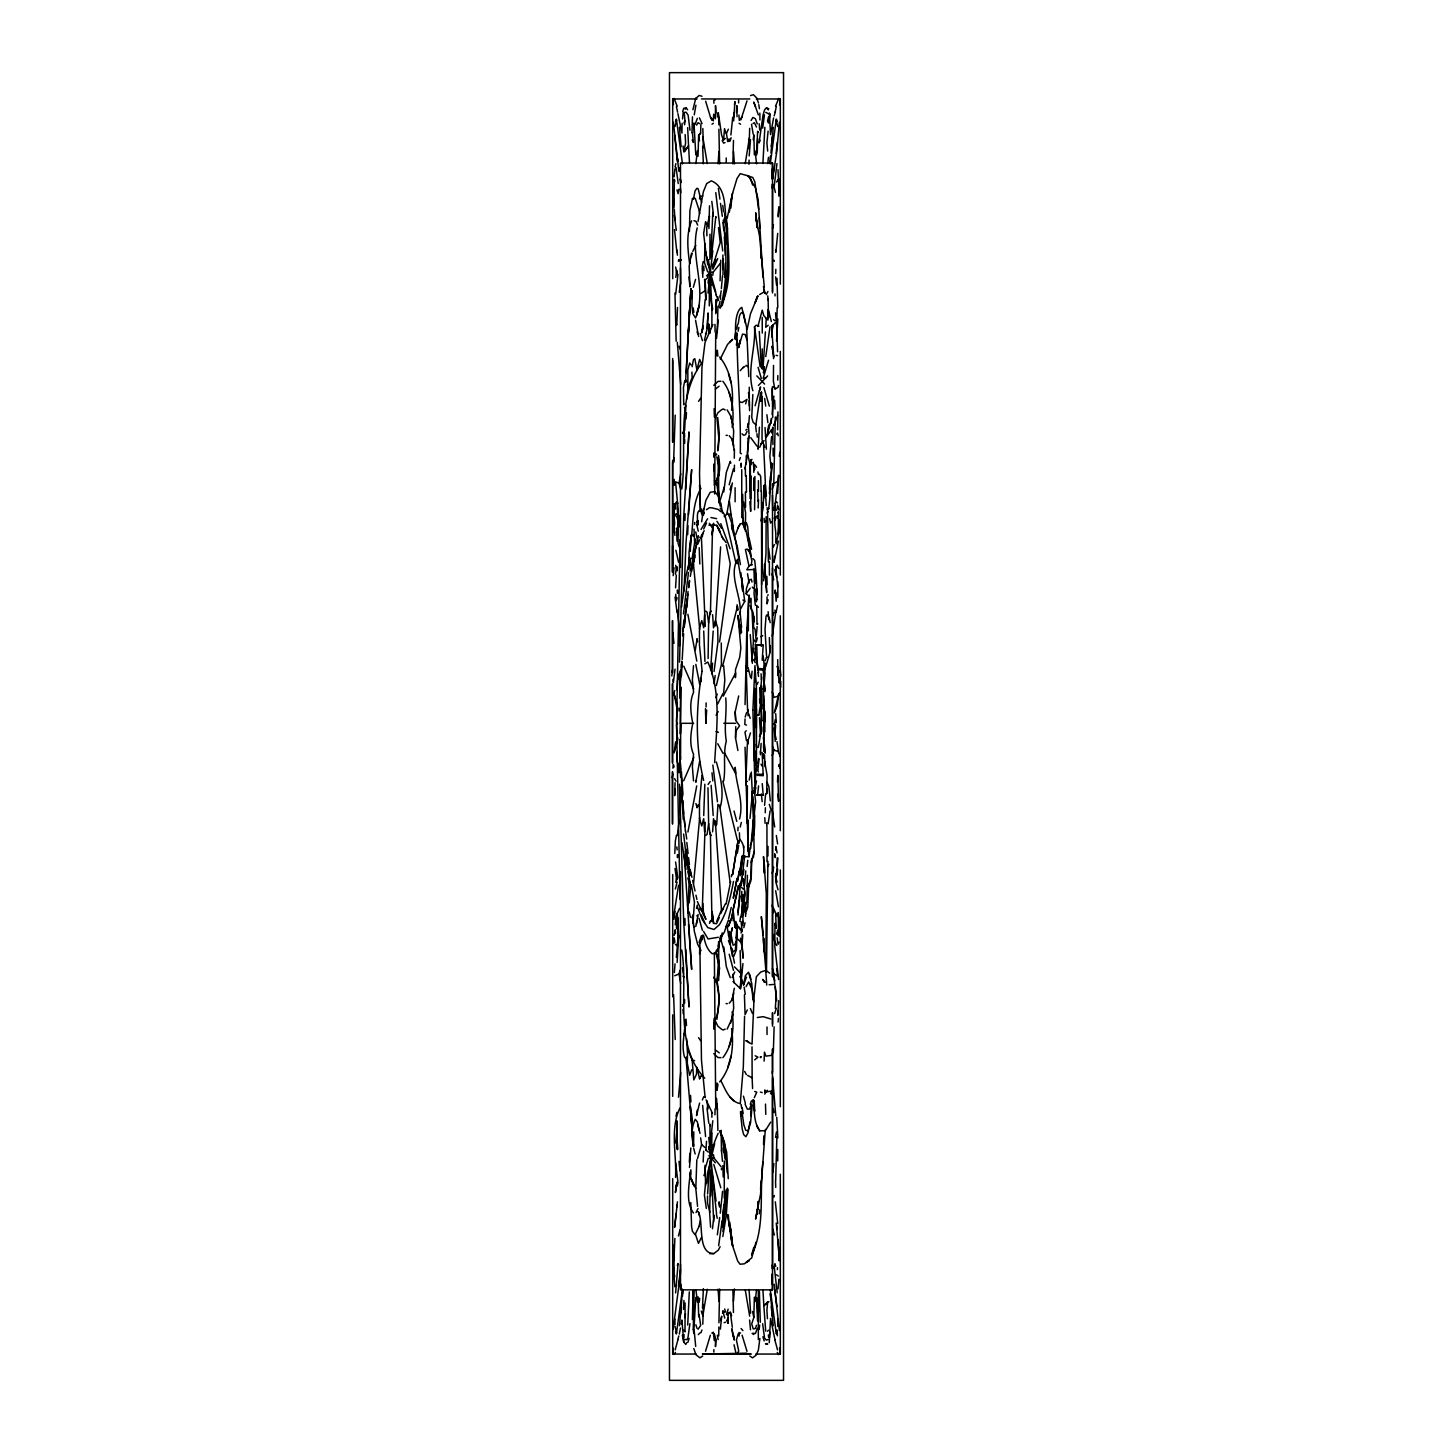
<?xml version="1.0" encoding="UTF-8"?>
<svg xmlns="http://www.w3.org/2000/svg" width="1453" height="1453" viewBox="0 0 1453 1453"><rect width="100%" height="100%" fill="white"/><g stroke="black" fill="none" stroke-linecap="round" stroke-linejoin="round"><path stroke-width="1.5" d="M672.485 572.373L672.576 462.127M672.594 441.821L672.666 360.653M672.685 1096.361L672.703 1014.866M672.703 996.758L672.703 874.524M672.467 823.488L672.485 771.634M672.485 762.625L672.503 683.709M672.503 672.448L672.503 620.594L672.521 672.63M672.685 571.192L672.685 460.329M672.685 442.221L672.685 358.491M696.023 1354.051L672.685 1354.051L672.703 1178.619M708.937 228.557L709.518 205.817M714.676 494.02L715.711 333.118M720.416 299.227L720.434 295.05M736.199 938.111L736.907 924.78L735.836 921.42L734.946 927.105L736.162 928.431M761.39 733.747L760.754 686.179L761.408 707.211M763.751 743.736L763.751 695.878M764.006 950.298L763.733 938.275L763.915 951.769M764.841 731.858L764.859 711.988L763.461 704.669M772.506 1078.38L772.506 1269.05L772.251 1265.054M772.506 1073.84L772.506 1048.866M772.506 1026.163L772.506 1012.541M772.506 976.216L772.506 483.649M772.506 292.961L772.506 184.004L772.233 188.182M777.809 1010.779L777.809 1015.356L778.626 1000.699M780.315 1106.732L780.315 870.002M780.297 830.735L780.297 615.8M780.315 284.17L780.334 98.967L756.341 98.967M679.514 645.931L680.113 625.789M703.361 163.753L702.616 146.281M741.738 469.682L741.756 501.539M744.699 891.325L743.355 912.302M763.86 721.905L764.042 702.525L763.715 710.19L763.897 705.595M767.057 596.82L767.039 603.867L768.165 599.798M779.353 122.234L776.756 151.929L772.506 179.228L772.506 163.045L680.494 163.045L680.494 567.487M673.102 1329.568L680.494 1273.446L680.494 1264.164M699.819 942.416L701.472 1060.2L705.05 1096.724M711.861 326.09L711.952 306.256M743.391 883.824L743.409 879.083L744.336 885.204M749.076 1289.483L750.62 1313.258M754.361 581.327L753.925 568.577M754.525 815.405L753.453 828.156M761.717 572.954L761.408 490.842M764.823 721.796L764.859 711.988M673.375 1279.348L673.447 1267.016M719.616 163.898L718.908 129.226M733.456 1312.495L732.911 1290.01M741.084 467.448L741.121 463.18M746.134 666.073L747.605 711.334M761.953 517.758L761.263 646.313M762.952 708.955L763.297 691.083M763.951 493.893L764.006 485.411M765.84 972.13L766.312 894.049L763.497 856.58L764.369 873.307M780.661 687.323L780.697 681.457M674.955 293.034L676.154 341.237M688.922 276.942L689.957 286.84L689.158 266.171L691.519 253.222M697.567 1206.335L695.805 1188.481L696.822 1159.785M708.101 658.554L708.628 622.992L710.099 612.203L711.407 611.168M718.726 943.142L718.726 980.339M731.676 874.524L731.368 876.758M749.73 491.096L749.821 476.384M748.313 820.037L748.222 851.404L749.548 849.551M753.671 490.496L753.78 477.964M761.626 584.451L761.953 512.001M758.339 1290.573L758.321 1339.612M777.791 307.6L777.028 278.304M692.227 297.52L692.3 291.109L691.919 305.911L692.899 313.666L695.497 318.025C707.575 289.038 689.884 258.144 697.204 227.867M714.349 953.858L715.748 1108.439M715.094 1108.73L714.93 1114.814M718.89 1326.952L718.708 1335.943M718.926 1322.829L719.635 1289.029M742.701 897.718L741.865 913.973M756.922 598.763C756.831 585.795 756.25 573.227 754.67 560.313L752.817 558.57M763.261 731.513L763.297 727.118M759.156 1311.405L759.338 1291.39L760.337 1322.248M767.929 855.999L768.019 846.372M777.755 586.976L775.829 566.706M777.7 1160.911L777.791 1149.45M674.047 1274.426L674.01 1249.344M683.727 1330.167L685.017 1331.838L685.071 1302.978M715.385 118.837L715.512 105.615L716.02 112.589L714.713 117.602M675.209 415.122L673.574 462.472L674.138 457.604M680.204 723.485L680.749 687.178M683.745 403.444L683.727 404.733L683.455 387.333L684.799 380.74L686.016 380.177L686.997 381.939M706.667 710.063L705.867 723.303L705.976 715.13M706.067 706.957L706.122 702.871M763.933 496L764.078 485.593L763.533 498.524M759.192 668.525L763.079 668.852L764.986 691.61M709.318 287.367L709.3 305.911M738.614 102.945L738.651 100.33M734.292 458.222L734.419 449.431M757.176 660.479L756.813 646.531M710.39 614.419L712.624 524.787L716.856 525.368L723.358 539.59M717.927 306.274L717.292 332.519M726.246 1189.735L725.81 1198.707M771.924 337.114L772.052 325.799M777.664 429.852L777.954 411.853M777.7 1326.426L777.827 1319.124M779.298 1248.345L779.117 1260.804L778.263 1239.736M682.111 123.305L681.947 133.058L677.915 113.661M684.581 1003.333L684.635 999.537M692.936 923.708L694.443 902.168L691.301 884.659M734.328 471.48L734.437 465.123M730.532 939.51L730.641 933.226M733.02 981.556L740.449 988.694L741.248 973.51M762.026 439.95L762.244 396.306M770.163 113.933L768.583 123.015L767.511 121.126L768.546 116.821M779.371 179.137L779.135 193.903L777.991 169.692M687.469 1054.224L687.305 1063.16L689.648 1075.274L691.719 1069.735M718.49 948.01L718.617 941.526M745.044 704.632L746.751 631.038L749.13 595.04L749.875 601.942M748.004 715.693L748.113 709.609M745.589 916.425L745.534 902.44M756.377 728.007L756.45 708.864M763.025 758.048L763.097 753.707M765.277 812.736L765.386 807.759M777.01 865.97L777.155 857.96M675.572 587.811L676.317 575.116M679.804 786.727L680.349 823.143M747.369 785.746L747.187 823.597M745.625 914.173L745.77 906.545M764.187 576.496L764.478 564.127M777.555 351.789L776.756 325.436M777.736 380.123L777.827 375.546M773.541 912.756L772.215 905.001M673.32 1255.283L673.538 1245.348M722.867 269.531L722.904 255.001M763.334 758.393L763.424 754.27M763.551 748.095L763.769 737.797M769.745 650.272L769.364 637.631M679.514 662.15L683.727 516.378L688.994 431.922L685.762 489.57M684.944 520.483L685.126 513.744M699.565 954.058L699.692 948.972M705.813 919.15L702.289 909.451L705.232 822.344M703.161 1162.055L703.652 1151.266M711.97 1132.995L710.68 1195.982M724.756 1318.125L722.74 1310.769L724.375 1312.041L722.541 1313.24M776.865 320.368L777.173 307.6M777.845 318.952L776.538 341.273M767.002 861.702L766.93 825.885M689.249 902.894L690.883 884.586M722.976 274.635L723.376 258.761M737.252 925.507L736.853 934.624M742.247 942.67L742.083 948.972L742.501 934.461L742.374 938.838M769.418 575.17L769.364 561.621M760.609 1190.098L760.845 1181.253M766.494 971.312L767.91 861.248M677.316 593.205L677.389 590.009L678.224 592.824M680.04 539.481L676.571 725.12L680.04 899.461M680.749 687.142L680.603 753.944M681.039 676.626L681.403 664.003M698.039 156.252L698.639 135.129L700.6 133.058L700.909 123.977M748.967 164.298L749.076 160.084M749.203 155.889L750.474 139.706M753.816 616.217L753.526 626.897L755.124 629.494L756.286 641.972L757.376 637.921M756.486 1325.263L755.433 1328.496L753.253 1328.914L751.71 1323.955L753.816 1317.399L754.361 1297.148M691.991 132.713L692.463 116.839M684.054 590.971L686.034 542.514L691.664 469.61L688.522 514.689M733.656 120.908L734.927 101.547L734.455 104.689M707.52 1195.964L707.502 1202.993L709.881 1212.329M749.058 148.86L749.675 128.318M757.249 152.765L757.649 138.671M742.737 925.579L742.864 921.22M742.81 923.127L743.101 912.756M750.202 845.446C757.322 830.571 754.143 812.082 752.781 796.026M679.713 698.058L680.603 670.16L679.804 695.297M702.798 1324.192L703.397 1304.467M675.064 782.713L674.664 795.681L675.136 788.725M673.901 1260.496L674.882 1238.446M715.112 332.065L714.949 324.328M688.595 1051.318L692.173 1060.127L693.789 1079.924L696.477 1074.348L696.75 1067.247M742.937 963.557L740.449 988.694M763.679 709.536L763.987 699.983M675.681 1142.912L676.789 1132.032L677.461 1149.523L676.735 1120.862L677.461 1149.523M709.99 234.169L709.881 259.524M715.857 304.985L716.038 299.681M741.139 465.723L741.212 463.852M749.021 434.175L748.295 423.313L747.46 427.327M755.923 751.128L754.888 765.767M764.133 1061.09L764.441 1052.117L765.931 1056.149L772.179 1055.259M763.515 1144.51L763.806 1135.865M671.813 675.99L672.376 669.996M703.724 815.569L704.832 784.202M714.186 1028.651L714.567 1017.917L714.149 1029.087M720.07 280.829L720.724 260.214M695.696 1346.386L693.989 1328.587L695.787 1297.366M756.686 154.908L757.576 131.351M733.147 920.73L733.275 917.442M737.143 930.719L735.345 950.062L733.038 952.006L731.567 947.955M740.812 874.361L741.23 863.264L740.231 871.182M742.81 899.716L741.884 913.12M743.064 957.618L741.956 943.978M772.015 331.829L773.741 357.166L772.124 346.214L773.159 353.787M774.503 509.712L778.663 475.276L777.664 493.439M681.784 488.934C687.487 447.796 675.245 399.048 701.527 363.341M681.493 667.69L681.748 661.188M715.839 313.775L716.111 300.044M715.893 312.177L716.22 304.077M714.168 1029.015L714.604 1017.917M740.285 988.331L741.393 972.021M743.046 958.235L741.974 944.268M777.137 592.479L776.138 601.288L775.266 590.063L774.576 593.06M708.955 1149.759L709.1 1146.326L716.038 1201.068M737.906 750.529L735.545 738.051L735.836 731.168L739.559 725.81L735.836 720.47L735.164 711.952L738.687 695.951M754.579 509.731L754.906 476.493M705.159 299.536L702.126 332.156M739.087 1336.088L739.232 1332.474M772.251 1284.234L772.378 1273.682M687.65 534.668L688.032 525.786M712.479 1228.711L713.932 1215.725M713.677 1221.628L713.968 1215.253M721.414 1169.756L721.487 1168.321M745.062 718.926L744.826 724.484L746.424 725.12M770.962 153.001L773.287 127.283M762.952 1161.801C758.993 1192.513 765.785 1226.386 751.637 1254.956L753.835 1247.255M690.066 263.32L690.229 260.051M684.599 430.669L685.907 405.333M677.116 689.939L677.57 680.222L679.841 672.012M674.791 853.492L675.373 840.815L676.408 835.493L677.479 835.239M745.353 531.017L745.589 512.782L743.645 501.757M758.157 508.005L758.52 499.814M687.941 339.875L690.974 288.82L687.941 339.875L689.648 308.835M683.509 1309.444L683.945 1300.435M728.08 1189.117L726.264 1215.652L722.831 1236.521M778.336 215.97L778.699 208.36M765.313 1129.399L760.555 1194.148L755.578 1219.103L757.285 1209.895M689.321 1291.899L687.705 1325.009M764.859 127.301L762.898 163.444M763.788 751.473L763.933 738.106M750.729 1115.813L751.128 1107.531M777.482 781.914L777.809 775.321L778.59 801.366L777.864 794.064M779.444 936.113L779.335 917.697M686.27 372.894L688.413 330.049L685.544 382.212M679.913 691.574L680.803 674.047M704.596 831.824L703.724 818.657L701.763 825.958L699.492 818.711L699.456 801.729L701.962 775.484M690.793 1202.63L691.592 1226.659L692.336 1231.091L695.043 1234.705L699.056 1226.495M764.224 725.755L763.897 705.976M756.486 1290.337L755.142 1301.652M681.457 675.591L682.165 662.078M717.001 355.931L717.31 350.209L717.909 355.985M771.634 462.998L769.709 499.669L768.782 508.732L766.966 509.276M775.375 854.8L775.23 857.579L774.667 853.656M682.22 659.426L683.618 633.78M707.193 328.487L708.029 313.194L707.193 328.487L704.451 340.311M724.52 277.323L725.265 263.356M732.857 163.898L733.474 140.414M679.441 1325.772L681.893 1298.655M741.393 453.79L740.285 453.064C741.121 413.07 737.016 373.021 737.034 332.991L736.925 335.044M750.692 848.443L753.399 819.474L752 791.431M751.219 862.646L754.18 851.494L753.671 828.01M765.64 793.81L764.55 805.325M675.681 294.16L678.006 274.308M713.314 120.908L713.677 114.206M725.919 283.698L726.645 270.803M690.829 1148.033L689.503 1167.467M747.677 595.203L746.115 593.732L746.406 588.647L749.003 580.474L751.274 579.184L752.018 582.09M727.299 1188.1L722.958 1231.472M752.418 837.219L753.399 819.474M720.906 1080.723C725.319 1089.296 729.497 1101.646 740.249 1103.608L743.337 1066.793L744.572 1016.355M766.948 788.743L766.675 793.865L767.075 775.339L764.678 761.408M678.079 543.658L678.279 510.166L675.536 481.797L679.023 483.231L680.585 488.753M689.321 1162.255L689.848 1153.319M758.975 326.017L756.087 325.254L754.507 326.834C755.96 348.375 746.769 369.353 752.854 390.694M757.903 326.453L762.244 310.125L763.751 315.555L766.258 318.352L765.749 327.288L768.219 325.254M724.266 1198.216L724.302 1160.983M762.207 660.28L763.225 644.932L756.722 645.078M714.513 480.416L715.893 482.105C720.652 475.113 719.253 465.523 717.709 457.641M759.41 427.218L758.085 449.177L758.157 447.96M695.896 163.59L697.367 150.876M718.545 475.985L718.854 470.681M704.687 1175.64L705.014 1165.36M705.958 1150.086L706.503 1141.35M688.958 320.568L690.974 288.82M691.574 535.794C693.335 519.811 692.718 502.556 701.018 488.244M695.115 538.954L694.679 543.44L693.971 529.11M733.91 116.821L734.165 112.735M707.593 1193.966C709.137 1173.624 709.046 1151.957 718.218 1133.249M763.079 367.609L765.386 331.902M770.326 645.75L769.89 652.815L765.749 666.764M699.311 804.381L697.077 807.596L697.24 805.089M735.109 339.112L735.509 332.937L735.145 338.767M749.112 435.7L747.46 453.409M768.31 314.011L767.929 320.06L766.258 318.352M760.537 752.563L761.118 743.427M758.103 1202.848L757.703 1209.277L758.284 1201.413M704.596 614.71L703.724 627.878L701.763 620.576L699.492 627.823L699.438 644.823L702.126 671.304M753.78 834.73L754.325 826.503M775.757 542.405C776.356 522.571 773.686 534.45 775.248 505.844M709.173 220.747L709.482 215.97L706.739 227.54L706.903 235.858M711.807 673.883L712.533 663.095M715.276 626.025L720.634 546.891M749.258 387.261L749.367 405.805M735.708 726.682L735.545 738.051M738.015 915.081L740.34 884.132M740.195 896.047L737.797 912.502M760.882 687.305L761.753 677.171M775.375 727.844L774.558 723.794L775.23 719.58L776.247 722.65L775.72 713.605M775.648 876.123L775.775 880.627L776.265 873.253L775.521 876.413M686.052 418.973L686.488 412.725M678.842 678.714L679.15 674.283M683.001 631.274L687.36 598.4L685.507 615.963M718.091 163.808L718.944 151.403M693.808 1131.905L693.571 1145.364C691.265 1137.245 691.446 1127.092 695.26 1119.3L697.313 1121.843L700.001 1133.376M773.85 396.124L772.179 414.523M775.557 1137.408L776.483 1131.996M675.046 669.179L673.357 682.674L672.921 679.405M713.187 631.02L710.644 669.742M712.606 831.824L713.532 818.657L715.439 825.958L716.729 824.414L717.945 804.381L720.125 807.596C724.557 792.484 720.525 776.665 716.347 761.99M741.775 517.014L741.92 500.486M741.811 901.423L741.775 891.379M777.355 1269.631L777.5 1267.652M673.956 919.313L674.41 912.938M675.3 924.834L675.899 916.48L679.532 908.416M752.836 394.526L751.746 417.501L753.108 422.205L755.996 424.894M774.485 556.19L774.049 562.275L778.408 541.061M679.895 1108.094C669.76 1128.854 676.807 1154.826 675.554 1177.42M678.424 1286.232L680.494 1269.595M778.118 216.878L778.881 206.671M769.436 489.225L770.399 476.348M733.511 1301.198L734.419 1288.938M752.218 1105.079L750.547 1122.86L748.041 1130.815L745.68 1130.289L743.809 1124.676L741.865 1111.073M759.265 1213.782L759.556 1209.877M674.083 752.872L675.609 741.902M674.374 972.529L675.027 963.848M739.014 903.657L739.214 901.078M693.59 883.351L699.692 817.476M683.854 1337.45L684.072 1334.617M740.104 614.728C742.265 596.565 728.026 575.915 737.525 559.242M747.114 627.95L747.46 668.217M772.197 388.678L772.724 417.52M773.722 485.629L775.357 416.993M750.039 847.462L749.13 856.671L741.793 856.707L740.612 869.929M682.601 635.869L683.836 620.177M673.447 917.569L678.551 885.222M754.071 470.263L753.163 462.127L754.961 469.156M772.36 386.716L772.288 400.156M759.883 1338.413L758.357 1350.218L756.014 1355.304L752.581 1357.81L749.802 1356.03M685.035 1020.024C685.507 1032.229 680.93 1044.598 684.508 1056.949L685.943 1058.601L686.706 1057.13M752.036 459.42L750.82 459.911L750.347 465.578L750.438 498.906L749.966 464.052L747.768 454.644L746.206 455.788L746.297 460.31M763.279 502.792L761.336 521.137L765.331 482.196L763.606 444.945M756.395 635.506L757.122 626.479M748.676 424.821L749.439 415.649M682.383 1296.893L682.892 1290.591M764.605 670.142L765.204 663.095L763.57 675.699M724.52 1214.308L724.884 1209.859M716.565 338.386L718.127 320.005M772.215 178.755L772.269 168.857M706.703 1183.196L707.557 1173.116L714.676 1143.62M763.642 580.8L765.985 553.756L766.149 516.65M677.498 307.509L676.789 325.018L675.972 322.566M691.101 364.921L689.703 363.05L687.796 370.025L687.959 388.26L686.579 399.412M721.36 288.675L722.468 275.87M695.279 650.326L697.077 638.957L697.585 641.699M747.369 455.897L748.222 438.025M702.453 1308.19L703.379 1288.648M722.577 1191.333L720.27 1213.182M723.975 1210.131L721.778 1227.422L725.574 1191.424M688.395 568.377L689.358 557.262M690.338 546.128L691.319 535.013M756.831 594.731L757.304 589.191M721.469 1150.903L721.142 1130.271M759.029 759.102L757.921 769.636M778.045 1288.847L778.881 1279.239M678.497 1097.178L680.694 1072.714M768.946 1301.652L767.656 1301.924L766.893 1310.443L767.456 1318.706M730.895 135.002L732.73 117.239M771.162 468.175L771.543 463.779M701.999 671.449C696.041 707.284 694.952 744.953 703.652 780.388M723.685 692.282L724.829 679.913L723.667 665.692M751.383 678.66L752.091 671.177M764.75 568.232L765.059 564.817M777.046 875.451L777.646 868.967M673.466 509.858L674.01 504.046L674.937 503.973L675.554 509.04M730.877 208.088L732.13 194.738L737.016 178.519L740.195 173.652L748.44 175.94L755.324 187.582L758.175 199.697L762.934 277.16M770.126 810.792L768.11 823.797M677.389 255.183L677.116 250.188M674.755 1226.986L677.443 1201.794M741.175 869.003L742.483 855.962M744.735 855.599L741.103 885.168M778.1 1022.058L778.445 1018.444M692.118 366.737L693.462 359.599L694.825 358.673L696.877 369.897M684.327 624.844L685.18 615.963M685.834 609.316L686.27 604.884M733.147 442.093L733.692 430.978L732.149 421.751M769.709 162.536L770.362 156.052M685.089 1317.599L685.471 1313.784M775.775 880.627L777.973 858.015M711.534 256.019L715.82 216.588L715.984 217.532M777.718 233.406L775.848 252.295L775.611 250.152M744.136 903.167L744.953 894.794L743.482 878.992M757.304 1210.222L756.868 1214.472L758.121 1203.738M757.721 1205.972L758.139 1201.722M674.083 176.848L674.882 168.948M682.547 118.946L683.201 112.408M771.579 146.753L772.633 136.328L771.252 146.135M680.313 1314.402L681.221 1305.412M739.541 819.02C744.118 801.202 735.836 784.638 735.2 767.293L735.654 773.541L724.411 752.581M764.06 669.561L764.478 665.365M757.758 793.937L758.575 785.91M683.491 613.965L688.504 572.446M679.096 935.587L676.989 945.74L675.336 944.341M714.658 762.68C716.402 729.624 721.705 692.845 707.811 662.023L704.814 663.821M682.656 1290.954L682.093 1296.385L682.474 1292.77M769.345 493.566L769.763 489.479M729.224 1003.224L732.058 999.864L734.328 988.222M720.379 1329.114L721.705 1316.218L720.543 1320.577M713.369 525.26L713.568 523.28L712.061 534.922L713.369 525.26L708.846 525.132M754.561 581.709L755.269 574.934M775.575 850.132L775.956 846.59L777.046 852.838M726.645 1320.141L728.116 1323.32L727.681 1318.016M776.12 153.4L777.301 142.194M693.699 1148.397L695.152 1153.991M682.492 1289.083L676.39 1333.945L675.482 1331.693M673.175 575.679L674.029 567.796M708.011 292.979L712.805 250.788M770.235 163.917L776.356 119.055L777.246 121.307M683.055 145.972L683.8 151.929L685.598 143.03L685.162 134.602M706.176 299.772L705.05 280.029L707.738 277.777L708.21 274.417L710.299 272.347L713.223 272.147L720.47 263.193M703.216 512.273L705.867 500.341L710.263 492.204L714.93 491.659L718.236 496.072M703.179 512.564L703.597 508.695M677.134 962.449L678.696 935.296L677.261 913.029L676.444 927.977L677.134 929.048L677.824 923.345L678.26 936.222L676.353 957.382M740.449 875.632L741.847 862.719M717.782 450.83L718.799 437.898L716.947 417.955M740.83 867.677L742.138 855.98M747.114 866.46L747.805 860.267M699.238 1302.269L699.692 1298.183M720.797 1187.773L713.786 1164.471M722.976 1213.037L723.885 1204.846M729.333 212.138L732.13 194.738L731.622 198.879M684.236 627.151L684.999 620.431M672.902 768.201L673.338 764.405L674.156 766.966M718.2 449.794L719.344 433.993L717.728 417.538M677.316 835.602L679.368 819.583M718.418 946.702L718.926 942.252L718.472 946.139M755.233 655.158L755.415 643.879M775.684 1179.854L776.883 1136.918M767.747 163.626L768.455 157.342M689.231 879.283L688.159 905.092M745.153 717.074L746.66 712.533M754.543 661.115L755.56 652.234M692.391 1319.542L693.135 1290.536L693.244 1303.05M674.501 1227.422L676.117 1213.582M693.226 1329.604L694.153 1290.7M688.032 594.132L686.724 607.699M688.795 587.702L689.539 581.273M775.666 273.6L775.848 269.314M770.435 481.688L772.56 463.616M681.53 607.009L685.798 576.623L689.63 560.876M753.253 139.706L753.835 134.82L754.361 154.835M774.395 712.842L778.772 693.517L777.337 705.05L775.212 710.898M714.059 671.413L717.927 642.153L717.709 627.823L715.439 620.576L713.514 627.896L712.606 614.71M697.24 1110.11L696.55 1115.613L699.601 1103.081M672.685 1354.051L673.393 1348.257M677.152 518.939L678.478 519.684L679.023 515.379L679.06 525.841M779.317 456.333L779.825 452.283M705.795 1180.744L704.414 1195.056L706.321 1208.424M749.984 1121.77L747.986 1132.868L745.879 1136.7L743.664 1134.575L742.211 1129.017L740.521 1112.98M675.027 126.556L676.571 120.036M731.622 410.2C734.255 392.201 731.331 371.26 719.689 357.057M687.541 1053.825L686.615 1038.641M732.149 1017.191L733.692 1007.964L733.147 996.831M744.426 994.851L745.08 1014.648L747.278 1009.962M677.897 737.979L674.646 751.31M768.11 432.013L768.891 425.947L771.289 422.351M690.393 1171.536C689.394 1184.831 685.235 1201.558 693.481 1213.055M769.472 1337.868L770.562 1318.416L774.958 1339.702M772.506 179.228L773.868 168.675M753.362 857.688L754.18 851.494M772.796 1172.317L773.922 1163.653M698.312 535.648L697.603 541.079L695.769 531.925M779.553 104.87L780.334 98.967M739.395 832.805L739.668 839.253C749.748 849.842 738.396 866.587 738.197 879.192M680.731 473.696L679.023 483.231M687.451 595.984L688.05 591.534M688.649 587.103L689.539 580.419M762.68 128.136L764.46 114.769M737.724 881.172L739.159 871.273M740.83 885.93L742.011 877.194L740.848 885.585M712.805 1120.753L709.79 1147.307L710.989 1157.714L715.366 1162.818M777.119 932.753L777.537 930.247M675.79 277.378L676.735 270.331L677.025 274.236M719.58 641.954L730.223 563.619L726.228 544.802M714.059 683.818L715.167 675.554M772.814 325.363L772.07 330.757L772.851 325.181M721.033 941.181L722.177 932.88M717.328 1234.814L719.671 1217.505M759.102 1329.531L759.701 1325.154M674.192 917.115L675.009 911.322M769.763 652.379L770.417 647.638M710.59 1170.428L709.645 1212.928L710.571 1227.167M689.903 1323.629L687.977 1337.686L687.015 1339.593L684.327 1339.521M679.241 292.271L680.44 283.753M753.726 648.347L751.909 657.519M737.107 878.393L733.275 898.245L736.98 878.556M680.367 1314.711L681.457 1306.901M711.461 1172.28L713.496 1217.56L713.877 1216.361M718.636 1245.711L722.05 1221.21M692.936 109.72L695.878 97.823M707.974 787.744L708.628 823.579L707.102 834.331L705.777 835.439M767.892 430.651L768.691 425.039M748.967 566.034L751.31 564.708L751.891 560.676L749.821 552.667L747.223 549.107L745.425 549.488L748.967 566.034L746.769 569.812L753.344 569.54M674.265 510.021L674.864 505.826M744.88 468.919L747.151 456.714M760.664 392.601L755.778 425.511M772.306 636.269L775.666 612.803M743.101 874.978L743.9 869.384M779.952 672.285L780.279 669.96L780.879 676.081M736.399 345.069L736.889 341.673C734.818 334.808 734.11 311.342 741.793 307.364L745.48 323.401M746.115 463.961L746.406 461.927M765.767 356.566L770.017 326.78M751.782 660.861L753.417 641.463L752.055 610.75M722.867 1057.657C732.621 1045.252 734.473 1027.235 732.112 1011.869M677.152 597.891L676.208 600.707M723.667 780.933C725.955 767.475 722.813 754.234 726.3 741.084C723.812 726.573 727.009 712.533 725.755 697.949M743.518 848.08L743.809 846.155M697.222 368.608L699.656 359.4L701 362.542M732.094 427.109C734.491 411.726 732.603 393.727 722.867 381.285M724.393 293.851L725.319 287.767M745.207 163.699L749.421 137.708M693.517 665.692L692.373 679.913L693.571 692.264C689.249 701.981 690.738 713.187 692.79 723.303C690.72 733.384 689.249 744.572 693.553 754.27L692.373 766.621L693.517 780.933M707.284 1289.247L702.816 1316.109M712.751 275.325L713.223 272.147M720.652 935.478L718.218 949.408L715.276 952.877L712.297 953.804C706.866 949.59 704.832 942.343 703.67 935.786M718 1084.192L717.074 1090.295L717.001 1083.012M676.844 1183.105L675.409 1192.495L677.007 1182.106L675.645 1189.898M730.659 881.462L726.1 904.02M698.058 1329.295L700.691 1325.372L699.038 1314.529M726.391 1314.729L728.153 1309.153M773.341 1052.008L774.122 1026.835M684.526 124.776L685.126 120.962M696.368 923.999L698.166 914.5M698.058 221.455L703.361 191.742L706.721 183.532L711.352 180.844C728.643 187.927 723.431 213.555 727.481 228.666C727.935 253.458 732.748 281.337 721.723 304.24M694.77 542.151L692.1 558.533M702.271 536.811L702.798 533.469L701.363 536.103L705.286 626.352M749.984 818.384L752.345 793.738L751.274 772.015M719.689 1081.886C731.458 1067.719 734.183 1046.578 731.604 1028.579M740.14 976.38L743.627 984.553L745.425 975.562L748.513 972.184L751.782 983.608L752.872 999.628M675.427 574.189L676.626 566.779M739.014 843.339L739.668 839.253M674.392 1277.587L674.737 1275.443M779.752 679.822L779.244 683.001L777.482 666.328M720.143 297.193L721.178 290.818M678.823 189.308L678.097 193.703L677.007 189.816M777.646 505.081L776.792 510.185L773.995 509.912L774.721 505.807M757.812 763.461L758.648 758.412M775.303 1008.382L776.229 995.577L773.886 977.197M708.392 259.706L710.299 272.347L708.392 283.517L708.229 280.356M777.446 605.701L776.12 612.312L774.903 610.169M732.621 193.086L727.172 218.168M736.744 329.141L737.506 324.727M723.757 491.931L726.3 472.443L730.241 461.327L730.841 463.162M694.243 114.841L695.914 105.179M690.012 562.892L689.43 566.161L689.031 552.667L690.484 540.207M739.813 921.329L740.685 916.389M726.754 514.199L732.385 482.923M737.289 853.292L738.687 845.392M745.77 870.946L744.663 884.623M717.473 976.452L718.436 961.65L717.528 956.183L715.148 952.478M747.205 329.05L750.493 313.775L757.957 295.813L755.106 302.769L757.086 296.793M778.427 385.481L778.1 387.224L775.194 389.132M753.726 793.447L754.234 790.614L754.343 792.575M773.595 117.929L770.562 134.566L769.364 112.989M679.332 1334.09L680.44 1328.06M681.185 1324.046L681.911 1320.014L683.745 1342.045L685.816 1344.443L686.67 1342.699M743.482 985.207L746.479 977.106M717.382 116.948L718.145 112.789M688.776 569.34L690.829 558.188M738.142 331.23L738.851 327.379M702.144 267.189L703.198 261.522M738.233 885.495L731.313 918.786L728.516 926.088L727.426 927.395L726.064 926.215M751.437 1104.189L749.512 1109.111L747.332 1109.111L745.098 1104.171M690.302 576.387L691.047 572.337M699.619 761.426L695.805 782.223L696.405 780.297M755.215 787.762L756.486 780.951M693.499 198.934L695.097 190.779L696.877 188.327L698.13 188.69L701.617 202.603M708.683 331.193L709.573 326.598M687.923 832.024L696.732 785.928M738.796 889.472L739.922 883.642M716.729 921.293L721.469 909.996L715.294 820.727M694.661 556.917L691.664 571.301M739.613 343.417L738.669 347.122L742.519 334.154L745.135 334.481L746.915 339.839M773.287 977.433L774.013 973.837L772.433 968.552M756.904 715.094L758.847 715.039L760.409 705.141L759.683 687.632M672.194 777.718L672.939 774.122M678.042 854.727L677.461 857.579L677.334 854.782M749.203 780.116L750.493 773.722M733.529 881.408C730.677 896.083 727.517 911.031 719.78 924.035M728.498 935.641L729.352 931.464M737.906 324.273C739.486 321.422 738.16 311.941 743.246 312.449L746.588 327.252L748.749 376.599M731.676 918.387L732.584 914.01M775.121 112.19L776.32 106.45M676.844 1112.435L676.026 1116.376M690.066 571.192L697.404 540.171M738.542 347.739L740.104 340.293L738.669 347.122M699.038 1226.223L700.255 1220.484M768.11 131.151L766.893 142.866L767.674 151.076M754.597 793.465L755.869 787.635M738.578 886.929L733.111 909.614M694.607 553.72L697.004 542.587M755.16 583.216L755.796 580.219M697.494 1158.604L701.599 1144.601L700.637 1137.862M777.973 181.298L778.39 179.427L776.538 182.025M773.995 1197L774.304 1195.547M695.242 554.919L693.372 563.328L699.71 629.203M748.349 438.879L748.949 436.191M677.28 1186.029L678.006 1182.724L675.681 1162.927M775.684 568.995L776.156 566.942M756.032 1242.133L751.728 1257.88L746.17 1262.276L749.258 1260.623M712.751 308.127L712.315 310.034L708.991 283.807M716.347 685.544L721.451 664.312L721.287 643.007M776.138 543.949L779.28 530.127L779.117 519.992L778.318 534.504L778.427 511.638L777.973 512.963M737.888 830.789L738.051 827.247M763.606 688.849L765.077 673.338L763.152 655.957M757.285 1328.26L755.487 1333.454L752.945 1333.309M718.781 306.674L720.052 301.261M675.681 882.262L676.862 877.249L676.916 879.283M728.516 919.077L731.24 907.471M695.115 124.395L697.313 118.401M675.391 889.073L677.062 882.025M742.919 914.427L744.517 907.744L743.754 897.391M743.827 927.722L745.008 922.764M775.92 570.03L777.064 565.199L778.79 568.541M707.938 1105.006L707.066 1108.675L708.792 1123.26M675.082 166.968L675.881 163.626M696.532 908.416L697.349 905.092M701.781 940L703.016 934.933L700.455 943.106M734.764 971.912L732.149 977.524M677.952 1339.575L675.209 1349.891M772.506 228.539L773.468 224.616M771.706 418.627L766.385 437.062L771.47 429.707M722.595 666.309L737.47 606.228L737.815 609.733M695.733 926.524L697.258 920.312M685.416 1027.78L684.526 1030.086M748.495 599.272L748.331 630.874M691.919 292.162L692.264 290.8M727.154 1029.105L731.458 1019.788M678.424 1235.994L680.004 1229.747M772.197 873.326L773.741 867.187M701.636 521.736L702.453 516.215L700.818 510.893C695.333 509.186 698.275 522.19 697.422 525.441M715.548 306.51L717.982 296.975M740.176 827.048L741.357 822.434M742.665 915.808L744.463 908.797L743.101 894.703M729.097 1046.523L731.985 1035.317M729.188 484.793L733.474 468.665M729.025 934.134L730.877 933.661L732.403 927.795M701.363 935.678L699.056 942.543M728.08 920.784L724.375 932.136L720.179 938.493M730.877 933.661L732.33 928.086M730.587 1023.239L732.911 1014.176M703.361 515.397L704.215 512.164L702.943 514.471M696.677 315.428L699.402 305.166M732.058 999.864L733.075 996.068M677.044 737.652L676.571 724.484M732.93 996.413L733.838 993.053M724.248 487.136L719.562 502.157M759.392 391.093L760.518 386.952L755.106 405.75M680.731 983.372L679.023 973.982L680.022 970.295M692.79 251.405L695.733 245.412M753.562 820.418L755.633 801.711L753.998 787.58M736.053 927.886L736.78 925.252L741.993 929.993L741.066 933.062M772.124 1054.678L773.377 1050.138M693.299 287.294L695.569 279.394M730.024 489.788L731.24 485.429M702.362 930.265L699.093 918.387M677.752 1339.775L678.805 1335.979M697.168 312.05L698.275 308.109M718.182 948.918L716.238 952.768M778.645 766.439L779.226 764.387L779.825 768.274M774.195 115.822L775.412 111.59M755.142 772.778L757.285 765.331M731.077 1056.095L727.644 1067.828M769.255 1342.717L769.818 1332.001M771.597 436.59L769.872 456.26L770.853 465.686L771.543 464.088M758.321 747.441L760.482 734.673L759.483 717.728M699.492 198.916L700.183 196.573L702.762 195.955M691.192 256.854L692.246 253.222M763.134 378.47L768.546 360.235M717.728 981.084L719.598 968.17L716.565 955.366M740.848 119.927L747.005 100.893M745.607 403.88L746.987 399.357L742.229 402.517L739.977 401.918M709.409 923.345L711.897 919.349L710.39 832.696M705.54 1351.236L710.39 1335.198M775.557 106.123L778.717 98.441L779.807 100.257M716.892 1019.388L719.326 998.738L716.492 980.303M772.161 489.352L773.396 485.375M748.64 738.814L750.493 732.948M701.49 1237.393L698.439 1243.368L695.46 1234.287M735.599 534.65L738.251 527.33L740.394 523.788L742.429 523.443L745.97 530.454L751.292 556.208M774.612 1013.631L776.356 1008.273M731.131 137.744L730.024 141.123L727.644 141.504L726.464 133.476L728.353 129.226M674.773 690.52L673.411 694.697L672.612 692.536M772.215 755.487L773.995 750.075L772.542 746.697M750.275 1104.353L751.455 1100.775M778.154 944.323L778.899 942.107M759.701 447.361L762.48 440.895L764.768 447.361M741.702 578.621L744.753 601.342L740.558 608.934M735.999 941.453L734.964 944.541L733.093 945.231L730.714 932.753M739.341 460.51L740.358 457.55M687.832 1342.409L689.176 1338.485M682.656 111.5L683.782 108.267L686.288 107.994L687.632 109.81M693.626 564.509L691.247 569.249M717.764 258.58L712.878 269.168L712.37 264.155M703.96 1175.568L704.487 1174.078M754.307 1097.687L756.759 1092.166L754.706 1091.439M716.547 979.576C719.925 971.24 719.998 961.268 716.583 952.968L714.658 953.749M775.72 1187.446L775.539 1180.163M688.904 385.572L692.137 377.689L691.919 372.113M700.964 1332.692L701.944 1330.022M775.393 421.388L773.813 425.602L777.627 415.54M773.396 547.018L774.322 544.584M779.135 695.152L780.098 692.591M715.911 697.749L717.273 694.153M765.15 660.734L766.548 657.047L768.401 657.156M728.516 926.088L731.313 918.786M760.082 140.36L759.084 142.921L763.007 115.205L764.569 109.829L766.476 107.831L768.855 108.848M720.27 359.054L727.553 344.434L732.185 339.73M675.482 121.307L676.39 119.055L682.492 163.917M720.179 308.181C728.48 279.83 726.173 249.135 723.285 220.039M677.298 1265.454L678.061 1263.583L675.627 1292.916M691.61 220.838C685.979 234.151 687.796 249.389 689.576 263.356M691.919 917.66L693.099 914.809M777.192 1292.789L774.286 1267.034L774.939 1263.71L775.757 1266.362M759.41 736.344L760.9 732.73M775.938 518.067L775.085 520.101L774.213 517.94L777.337 515.869L777.609 518.103M702.38 1099.921L703.779 1096.597L705.431 1097.669M773.069 615.164L774.322 612.185M715.748 259.306L713.005 265.663L720.216 242.56L718.509 227.576M683.636 780.842L693.898 757.249M763.37 738.705L764.351 730.296M719.271 917.66L716.565 923.69L713.568 923.345L712.061 911.612L713.568 923.345M747.114 431.269L745.534 434.719L743.664 435.264L742.12 433.811M697.585 544.421L699.728 539.753M720.779 913.556L725.247 904.075M756.904 684.708L758.103 682.183M703.706 528.965L706.539 523.007M698.711 208.832L695.297 198.48L692.482 198.552L689.903 210.576L689.43 231.445M712.914 324.582L705.05 342.381L701.962 367.064L699.529 473.587L700.4 509.731M715.548 417.665L717.909 412.779L721.487 409.8L723.213 408.947L725.192 409.928M717.691 703.851L723.031 693.39M696.387 522.898L697.458 520.664M700.037 134.185L700.6 133.058M770.653 1122.134L765.277 1130.852L759.828 1130.652C753.199 1122.079 754.797 1109.91 753.253 1099.758M696.041 1212.547L698.058 1208.533M720.089 1246.674L718.381 1250.089L713.786 1253.594C696.441 1253.521 704.324 1220.683 698.003 1211.602M727.608 1314.947L728.897 1312.404L730.169 1313.548M678.042 610.06L676.989 612.131L675.046 597.074M701.018 529.51L707.593 518.775M701.363 536.103L704.16 530.69M699.547 1078.744L700.891 1076.201L699.547 1078.744L697.204 1068.355M683.909 122.96L684.981 120.962L684.218 112.353L686.161 112.244L688.123 115.132L690.012 130.243M723.267 696.096L735.636 673.03L735.4 677.661L735.527 669.561L739.704 657.355L740.848 648.002L737.979 615.4L740.104 631.274M766.221 294.614L767.91 291.508M767.13 513.2L768.128 511.383M764.75 1094.109L765.931 1091.966L772.251 1090.931M748.422 885.712L751.255 877.067L751.746 858.505M716.093 715.276L718.2 711.57M746.025 986.678L748.658 982.028L752.291 989.947L753.58 1001.662M779.807 1352.67L778.717 1354.559L777.246 1352.398M730.223 138.58L729.243 140.251L728.007 138.961M737.652 528.365L740.394 523.788M672.921 100.257L674.01 98.441L677.189 106.123M699.747 909.451L700.455 908.343L705.813 919.131M733.874 956.237L736.399 949.772L737.252 929.92M776.52 934.188L777.301 932.935M725.574 1322.139L724.139 1322.702M696.586 125.103L698.094 122.706L699.511 123.596M767.565 866.478L768.946 864.317M751.056 120.454L752.963 117.439L755.415 118.746L757.267 123.959M684.635 151.675L688.559 145.7L687.65 127.646M750.293 588.174L746.115 593.732M698.548 401.355L700.618 398.285M775.067 503.737L776.447 501.739L777.5 502.974M675.482 1352.398L674.01 1354.559L672.921 1352.67M675.173 503.737L676.626 501.666L677.843 503.283M675.736 514.725L676.535 513.617M767.638 375.909L758.412 385.481M708.083 784.475L710.208 781.532M702.289 909.451L701.49 910.577L697.386 901.568M755.705 583.016L756.286 582.199L756.341 583.543M749.476 851.476L748.458 852.875L749.13 856.671M677.207 570.866L677.062 566.906M683.745 1342.045L682.329 1335.144M747.859 539.953L749.13 538.264L751.582 549.379M776.665 434.156L777.555 432.976L778.245 435.773M684.744 150.712L688.559 145.7L689.485 162.554M771.834 521.591L770.617 523.134L769.636 518.648M716.71 478.836C721.069 472.207 719.635 463.035 718.49 455.515M674.174 935.369L675.245 929.757L675.536 933.553M760.827 1056.694L760.573 1057.675M716.166 950.807L717.437 949.318M771.87 326.162L775.266 322.693M685.235 109.211L686.288 107.994M740.249 370.678L743.3 367.173M744.608 523.243L746.479 522.898L747.696 526.676L749.04 542.496M746.188 730.732L744.971 732.13L746.461 740.612M699.038 511.456L701.254 508.968L703.198 513.272M754.416 465.923L755.16 465.069L756.559 467.267M739.668 119.764L742.065 117.148M760.791 444.237L764.096 440.64M755.36 605.302L754.053 593.659L754.67 580.564L754.87 582.435M767.511 1331.22L768.474 1330.185M764.096 518.358L764.332 522.372L765.731 520.919M698.275 1334.635L699.946 1332.91M767.656 1301.924L763.842 1305.684L765.677 1331.148M776.011 1331.039L777.046 1330.058L776.356 1333.945L770.326 1289.937M729.642 342.127L732.675 339.294M713.75 385.336L718 381.412L720.96 381.285M719.925 307.564L722.286 305.421C730.514 275.525 727.88 243.668 724.575 213.173M696.605 97.732L699.184 95.444L702.017 96.261M719.471 924.653L714.004 929.484L707.883 927.632L702.289 919.731L697.513 907.235M704.887 290.854L701.163 293.343M706.558 275.852L708.21 274.417M714.622 484.448L716.129 483.159L717.237 486.228L718.926 500.776M754.725 1059.836L757.957 1057.203L755.179 1055.768M674.646 975.762L679.023 973.982M767.584 1302.723L763.842 1305.684L762.952 1290.373M715.439 389.059L719.126 386.189M720.234 508.187L724.375 514.471L724.357 516.705L727.771 513.109C734.927 527.584 735.509 544.439 739.214 559.986M767.456 1090.331L764.914 1092.329L764.859 1090.204L764.914 1092.329L765.931 1091.966M725.338 138.398L722.177 140.687L723.667 143.12L724.993 142.594M737.071 1353.651L738.742 1351.145L736.417 1340.011L738.251 1333.691L740.576 1332.928M742.81 367.918L745.008 366.41M757.848 623.809L757.013 624.372L756.722 605.356L758.412 607.336M760.972 636.777L762.752 635.597M702.689 1356.012L699.965 1357.829L696.005 1354.814L693.789 1348.529M712.006 124.177L713.387 123.287M706.412 509.712L709.591 507.642L712.424 507.951L718.309 509.476L720.761 511.656M748.858 1260.823L744.227 1263.838L739.995 1264.237L737.652 1260.968L732.058 1244.149L728.934 1222.754M729.061 514.562L730.423 513.69L732.239 519.447L732.911 527.657M760.173 1057.021L761.136 1056.912M753.035 123.541L754.416 122.742L756.486 127.047M759.647 294.541L764.224 291.89M745.77 430.07L747.06 429.325M746.007 785.001L745.77 782.259L747.423 781.314M705.74 1150.05L708.41 1152.102M774.013 483.395L777.428 481.579M725.192 1029.087L723.213 1030.05L721.487 1029.16L717.873 1026.163L715.512 1021.296M771.053 163.553L772.506 163.045L772.506 291.672M768.147 1339.503L766.367 1340.084L764.569 1338.213L762.625 1323.701M769.709 973.165L765.749 970.404L760.7 972.057L756.359 976.707L754.18 995.523L752.036 1044.144L745.68 1040.675M750.511 95.571L753.417 94.681L756.632 97.878L758.52 103M777.391 696.441L774.013 697.367L772.215 692.028M715.221 481.615L716.928 480.471L718.309 475.167L718.545 465.759L716.801 456.823M721.178 1166.832L713.932 1157.95L708.229 1158.422L705.068 1168.884L705.668 1185.376M693.88 198.28L692.482 198.552M768.782 508.732L767.002 507.824M769.146 984.771L773.541 984.462M711.752 305.62L710.717 285.006L711.716 284.824M691.955 877.285L688.904 866.751M710.953 517.522L716.62 518.667M767.475 1343.607L765.459 1343.807L767.62 1344.388M715.167 482.251L717.128 482.069L719.362 497.525M763.116 720.851L764.478 720.724M755.542 599.762L757.467 599.635M764.623 377.98L765.749 377.925M760.428 688.867L763.243 688.722L763.751 691.047M715.076 1017.699L716.492 1017.645C719.816 1005.821 719.471 992.98 716.965 981.029M765.731 112.335L768.492 113.788M742.937 600.035L744.753 601.342M756.414 795.172L763.225 795.027L762.226 783.621M762.135 1092.565L760.391 1092.111M756.686 795.191L763.225 795.027M709.663 1253.667L713.786 1253.594M751.419 1354.051L702.489 1354.051L746.588 1353.197M710.045 921.275L713.369 921.275M702.525 1354.033L749.948 1353.687M773.05 723.721L774.649 723.721M672.703 278.704L672.685 98.949L697.04 98.949M701.472 98.949L749.802 98.967M693.608 723.322L682.202 723.303M723.812 723.285L735.745 723.285M755.869 1354.051L780.334 1354.051L780.315 1174.26M718.327 937.294L708.065 938.947L703.524 931.373M726.1 435.355L727.354 435.373M757.14 774.158L763.17 774.395L763.206 775.72L757.122 775.284M720.96 1057.657L717.945 1057.53L713.75 1053.588M757.358 1017.536L763.134 1016.664L770.744 1018.989M726.1 1003.587L727.354 1003.678M755.415 644.805L763.079 645.386M759.265 669.797L763.206 670.124M751.31 564.708L752.345 564.817M715.475 454.807L716.474 454.952M773.995 750.075L778.245 751.528M715.748 291.999L710.299 272.347L707.647 271.856L704.505 262.775L704.959 243.741L705.395 249.226M705.486 333.427L706.63 333.627M694.643 1060.654L692.173 1060.127M757.758 714.822L758.847 715.039M711.407 1145.037L712.406 1145.236M776.102 355.313L777.555 355.676M748.913 600.543L749.893 600.797M711.807 1333L714.24 1333.672L716.075 1340.084L715.475 1346.622L715.421 1337.941M693.953 220.729L695.969 221.292L697.694 225.124M778.99 753.38L780.134 756.414M771.053 1289.429L772.506 1289.864L772.506 1076.491M776.846 945.558L774.286 940.327L774.013 934.479M716.038 731.495L718.418 732.348M775.393 192.414L774.104 187.092L776.955 163.59M776.483 325.054L775.539 312.813M774.013 973.837L778.318 976.598M721.469 909.996L722.94 908.343L723.249 909.451M752.6 1088.588L752.145 1077.908L747.605 1075.347M743.464 905.364L745.244 906.163L746.915 901.005L747.387 875.324M775.63 725.065L775.048 734.419L776.247 739.395M774.74 387.642L773.595 387.061L774.431 387.642M715.167 453.463L716.62 454.262M715.348 99.748L713.786 100.566L713.95 103.254M739.068 123.287L740.576 124.232M714.113 978.105L714.022 976.997L715.893 982.083M756.995 446.18L750.747 437.662M752.127 1333.436L753.726 1334.544M770.471 1093.328L771.761 1094.236L771.053 1091.73M682.874 976.107L684.109 976.997M715.439 1049.974L719.289 1052.88M705.068 1147.579L701.599 1144.601M678.478 519.684C666.6 501.467 678.133 520.592 673.338 528.202L674.083 506.57L674.174 532.07M705.777 611.168L707.102 612.203L708.628 622.992M704.723 1078.217C673.193 1044.725 688.504 991.346 681.784 950.008M778.336 1276.061L776.465 1274.753M693.045 534.432L694.189 535.358M746.007 365.266L747.641 366.646M773.523 319.587L774.794 320.659M711.407 835.439L710.099 834.331L708.628 823.579M728.879 920.548L730.024 921.583M747.042 1040.766L749.112 1042.673M746.969 885.967L748.477 887.402L750.892 880.827L751.437 859.94M730.205 1097.287L733.783 1100.775M730.241 977.651L726.3 966.536L723.776 947.065M708.882 1155.607L710.989 1157.714M736.362 937.73L740.467 941.853L740.558 938.202M741.557 887.365L743.264 889.091M734.528 966.844L740.848 973.365L740.122 950.444M705.649 101.256L710.535 117.348L712.878 119.782M756.795 375.873L764.641 384.082M768.128 616.217L766.875 614.855L766.022 616.199L765.023 629.73L766.53 655.848M766.476 107.831L768.383 109.919M765.277 982.282L762.789 979.413L764.314 982.355M699.42 117.911L702.035 123.578M745.789 669.07L747.75 671.34M734.328 450.721L732.058 439.169L729.224 435.718M693.408 536.357L692.028 534.74L690.992 535.794L690.284 551.377M741.103 1328.532L742.901 1330.621M727.154 409.928L730.587 415.703L732.911 424.766M778.045 889.835L775.72 881.662M736.78 925.252L742.029 931.7M750.148 605.61L753.054 612.494L754.234 621.739M752.291 587.103L753.217 588.265M689.975 1173.061L691.174 1178.873L695.805 1188.481M685.416 831.134L682.075 797.661M767.856 595.512L768.056 594.604M721.451 536.121L726.1 542.587M742.083 517.504L742.973 518.775M698.566 1037.678L700.637 1040.693M759.756 1131.106L756.995 1126.22L758.266 1128.309M699.747 537.156L700.455 538.191M740.031 632.436L740.903 633.726M716.965 521.355L721.505 528.22M749.73 983.409L751.147 985.643M777.137 666.418L778.209 668.126M767.057 782.313L768.891 786.6L770.326 800.948M753.181 134.112L751.546 124.286M720.198 1131.378L724.538 1142.367L727.226 1172.662M674.519 778.608L676.008 781.169M773.632 908.47L777.119 916.098M717.746 743.736L723.049 753.417M754.361 640.101L755.433 642.026M712.406 1113.161L706.067 1099.867M776.156 120.054L777.7 126.556M774.758 569.612L776.701 577.331M759.483 474.187L760.682 476.493L761.118 491.223M753.671 659.589L755.269 662.641M744.644 1071.388L746.297 1074.548M676.571 1332.964L675.027 1326.426M701.018 950.698L697.567 944.05L694.334 931.319L692.972 918.405M720.797 523.643L730.114 548.816M677.516 723.776L676.48 721.723L677.116 709.373M711.807 201.404L713.205 212.556M702.435 340.656L700.237 333.445M757.957 131.569L758.43 132.532M761.027 764.187L761.899 765.949M692.173 139.96L693.39 142.467L692.391 132.55M744.699 910.613L745.171 911.63L746.606 910.631L747.786 907.162L748.749 884.023M716.856 525.368L719.78 531.725L719.271 528.965M716.002 294.941L718.563 300.48M676.208 532.052L677.661 535.213M693.408 925.634L694.116 927.177M731.694 527.675L737.252 546.364L740.431 564.599M710.535 117.348L711.843 120.272M701.309 914.99L704.705 922.582M679.641 771.053L677.316 761.681L677.025 752.254M750.366 1008.545L752.491 1013.504M778.009 934.878L778.408 935.768L778.354 913.247M683.764 666.182L693.735 688.994M696.913 915.499L697.476 916.77M719.653 1130.834L722.541 1138.843L724.993 1159.04M740.303 976.743L743.627 984.553M718.309 112.771L721.596 135.056L723.54 140.287L724.557 128.681L725.973 133.295M722.05 1135.32L726.682 1152.138L728.244 1178.637M735.763 1352.253L734.037 1344.77M740.594 624.645L741.611 632.436M728.462 940.654L729.878 944.341M731.222 947.538L734.528 963.121M678.406 544.566L679.35 547.073M757.631 770.072L758.339 771.943M748.931 549.761L750.402 553.684M755.542 106.85L753.78 102.073L758.357 114.914M733.147 1336.814L731.858 1328.732L734.328 1340.066L733.765 1335.906M716.402 294.941L712.424 283.916L706.866 256.909M731.64 1315.691L730.278 1311.95L732.312 1327.243M711.843 527.13L709.409 523.28M775.321 987.041L776.683 1000.754M677.552 711.207L674.029 693.481L677.28 705.141M695.551 320.278L698.639 336.46M697.077 331.774L697.803 333.972M687.796 878.048L689.448 883.224M748.731 713.768L750.184 718.345M695.86 1324.755L697.004 1328.351M684.454 407.567L685.398 410.6M773.977 260.178L774.34 261.358M701.29 1311.024L702.417 1314.693M763.878 387.642L769.345 406.132M769.291 804.29L770.925 809.63M762.916 1336.742L764.187 1340.901M742.102 1335.253L747.005 1351.363M731.077 382.847L728.48 373.875M686.742 839.017L685.525 830.825M761.336 378.488L758.085 367.3M772.015 573.953L773.722 579.765M677.879 878.03L675.591 861.956M777.518 1349.891L774.758 1339.557M679.078 346.214L679.895 348.992M678.551 562.148L675.881 550.215M695.914 803.527L697.077 807.596M752.6 1311.514L753.816 1317.399M735.164 711.952L735.563 719.834M763.733 289.201L764.877 293.397M733.474 970.35L729.188 954.221M721.178 940.563L724.248 951.806M755.106 652.052L758.593 672.848M743.446 1096.143L745.371 1103.281M724.684 1309.008L725.519 1312.059M707.992 226.268L705.613 221.655L703.633 233.406L706.067 255.038M733.838 445.889L732.058 439.169M737.289 839.834L722.795 781.169M725.12 516.124L736.035 563.546M734.037 811.028L736.762 821.381M768.728 310.942L771.343 321.549M731.985 403.625L729.097 392.419M772.833 973.165L774.812 980.811M748.113 667.853L750.474 677.116M750.929 979.304L749.675 974.345M730.587 415.703L731.458 419.154M772.887 1229.184L774.34 1234.996M702.634 1105.352L705.595 1136.591M710.426 1125.948L709.99 1124.113L709.99 1142.458M693.154 1182.796L693.953 1186.011M775.848 877.212L777.064 882.153M728.716 1223.39L731.204 1233.688L727.281 1214.853M697.803 1125.04L699.038 1130.071M763.406 286.604L764.986 293.197M777.01 741.593L778.572 752.672M675.681 565.29L676.789 569.994M757.885 471.971L758.466 474.55M696.786 524.696L698.257 531.162M692.663 880.409L695.024 890.98M695.969 895.211L696.913 899.443M676.68 880.137L675.027 868.476M768.583 548.271L770.108 559.205M775.666 890.762L778.445 906.763M747.823 741.629L747.514 740.195L745.77 782.259M689.249 911.921L690.393 917.333M699.692 684.417L695.805 664.348M698.857 209.94L699.638 213.736M676.426 106.469L677.607 112.208M752.672 185.094L750.22 177.684L747.242 175.559L752.799 177.502L754.797 181.734L758.666 209.341M740.776 577.004L738.178 562.602M714.277 1340.574L713.278 1332.092M718.436 459.112L718.781 502.811M769.109 617.162L770.181 622.665M732.893 974.291L734.074 982.773M778.19 506.479L778.862 509.985M765.749 970.404L766.73 985.043M687.868 614.31L696.822 661.115M720.125 807.596L719.653 805.089L730.205 882.825M700.419 677.824L701.145 681.657M674.101 937.803L674.937 942.162M743.3 520.537L744.499 528.856M690.302 870.093L691.083 874.252M716.529 1213.473L712.224 1174.097M717.328 1335.234L718.145 1339.63M743.627 522.154L744.299 525.823M773.341 1108.857L774.013 1112.526M775.321 1201.831L777.736 1223.662M749.675 1316.146L745.335 1290.337M716.383 1213.873L717.219 1218.34M698.73 1212.165L699.383 1215.798M755.051 150.767L756.595 163.826M702.762 136.564L707.266 163.571M732.403 956.165L726.881 925.561M742.138 1107.658L743.228 1113.579M689.485 880.79L690.684 887.402M752.727 1100.193L754.688 1111.291L754.252 1100.393M690.738 888.055L685.271 851.24M774.758 388.823L773.377 381.067L773.523 365.393M676.844 501.685L678.297 523.298L677.752 533.632L676.517 528.057L677.025 541.097M749.04 543.368L749.839 547.944M693.154 307.891L693.898 312.195M776.338 835.511L777.591 843.939M747.532 573.735L749.13 583.071M757.903 672.557L758.557 676.408M674.737 181.589L674.355 179.373L674.01 208.015M750.238 634.58L752.363 663.313M732.33 523.788L733.293 529.709M720.888 503.01L722.359 513.054M675.663 267.043L676.88 274.526M763.57 676.608L764.986 690.484M676.045 167.458L678.242 183.532M744.118 987.132L745.262 994.215M692.427 1120.935L691.574 1113.289M673.393 122.252L678.733 170.364M718.89 497.798L720.179 506.098M679.169 626.334L677.334 611.586M685.961 869.348L681.984 842.686M706.794 1100.684L708.083 1108.984M758.793 104.67L759.41 108.703M756.323 656.538L758.357 670.723M740.485 1111.563L741.212 1116.267M750.493 1329.858L749.603 1320.05M697.404 1302.16L695.987 1290.21M705.74 251.442L707.756 264.718M682.474 967.861L683.4 974M774.249 1284.27L779.353 1330.512M715.784 192.595L722.704 250.897M698.639 135.129L699.474 140.868M730.387 1230.346L732.094 1241.825L729.751 1225.533L732.693 1246.129L729.769 1222.245M678.805 168.185L679.296 171.472L678.714 167.531M710.771 257.653L712.805 212.501L713.332 216.243M763.642 739.214L765.077 753.163M772.142 809.466L774.685 826.957M677.261 157.451L677.843 161.501M674.301 215.316L676.299 230.246M686.288 849.333L690.121 875.578M756.504 601.778L755.633 589.173M677.207 157.16L677.716 160.629M687.36 384.119L687.959 388.26M741.139 1104.516L741.648 1108.13M764.641 398.467L765.713 406.077M760.119 366.737L754.507 326.834M718.4 188.363L719.907 199.115M720.506 203.42L722.304 216.297M770.381 1293.915L772.633 1316.654L771.561 1306.047M687.305 865.461L683.618 834.022M688.177 871.709L688.758 875.887M713.477 1154.681L713.932 1157.95M680.367 179.191L680.839 182.624L680.331 178.882M755.033 570.266L755.978 577.186M740.322 969.569L740.848 973.365M774.631 1289.574L776.955 1306.556M731.222 515.815L729.388 501.249M717.455 801.765L712.842 765.023M779.534 1347.93L780.334 1354.051M673.447 939.074L674.01 943.251M674.828 1286.795L674.174 1278.277M776.629 968.642L777.5 975.272M678.878 708.138L679.223 710.826M766.875 414.704L767.892 422.678M741.248 914.246L741.593 916.916M672.685 98.949L673.411 104.67M755.651 426.238L756.359 432.013M722.777 205.4L723.558 211.829M724.339 218.259L724.865 222.545M737.724 610.296L737.052 604.739M674.083 528.91L674.882 535.412M723.104 1148.161L723.612 1152.392M767.747 295.885L768.165 300.135M775.23 741.411L774.213 727.953M760.936 702.326L762.08 720.597M757.267 227.049L756.014 218.241L759.556 236.149L764.296 287.004M731.477 524.642L731.949 528.656M756.305 744.317L756.722 747.895M776.265 1223.081L778.772 1251.85M768.365 1334.962L768.637 1337.232M686.815 842.468L688.104 853.474M688.613 857.869L689.394 864.481M692.681 1143.674L692.881 1145.382M775.611 276.833L776.556 284.951M764.968 719.471L763.987 710.898L764.95 719.326M693.335 1329.441L693.808 1333.509M757.376 227.522L755.687 212.792L757.285 227.667M748.495 392.492L749.112 397.94M740.83 572.609L742.683 590.299M676.826 846.917L677.152 849.896M734.946 927.105L733.238 911.013M756.959 433.721L757.34 437.244M764.078 711.643L764.986 719.78M761.318 793.901L762.171 801.638M777.173 937.803L777.736 942.906M684.327 819.946L685.053 826.485M766.367 495.909L765.531 484.975M674.501 229.61L676.898 252.459M776.719 1225.388L777.155 1229.492M771.271 1306.919L773.287 1325.717M730.496 1228.911L732.058 1244.149L730.587 1228.784M679.441 127.228L681.148 146.826M674.701 135.383L677.425 161.937M708.755 1137.499L709.79 1147.307M722.958 222.436L723.812 230.627M763.297 685.925L763.878 712.315M675.699 594.35L676.099 598.127M676.898 1204.828L677.116 1206.88M727.481 228.666L726.3 217.024M778.081 912.52L779.099 922.455M741.121 921.602L741.993 929.993M672.812 632.346L673.956 643.37M740.031 611.876L741.593 627.296M674.991 220.075L674.319 209.486M719.108 1201.776L719.562 1206.299M738.524 617.943L738.905 621.83M752.799 993.979L753.326 999.246M712.006 772.778L712.805 780.897M679.005 1161.365L679.968 1170.973M770.29 1293.243L770.925 1299.672M680.694 777.428L680.077 768.946M719.162 1202.539L719.598 1207.116M759.574 699.256L759.919 702.961M721.451 1150.558L722.468 1161.292M772.179 1071.933L775.775 1115.741M741.847 577.604L742.973 590.027M776.737 1117.248L777.845 1137.826M680.712 384.391L677.316 342.345M725.81 233.152L726.5 244.013M741.775 580.909L742.646 590.99M685.979 1057.548L693.553 1146.744L690.393 1106.478L693.281 1145.127M749.857 501.703L750.674 511.365L751.11 476.003M767.892 309.816L768.51 317.553L768.11 298.973M694.57 522.517L694.716 524.515M682.928 1009.417L683.273 1013.704M716.529 1098.323L717.437 1110.056M759.211 123.741L759.701 130.062M768.128 611.695L768.746 619.668M763.279 935.024L761.336 916.643L765.985 971.984M772.251 1274.481L772.506 1289.864L680.494 1289.864L680.494 871.582M718.054 1289.138L718.981 1301.307M764.496 744.426L765.077 752.581M681.439 794.028L683.273 819.292M759.247 217.55L759.828 228.085M733.511 151.475L734.401 163.935M686.034 1019.116L686.488 1025.564M673.574 994.597L675.209 1039.513M680.476 188.291L680.785 192.813M771.979 429.271L772.269 433.394L772.76 427.164L772.942 444.509M718.581 116.676L718.872 124.904M711.135 785.31L713.187 815.533M692.591 1135.283L693.353 1146.508M738.923 115.023L739.268 120.327M748.222 851.404L745.044 747.223M728.334 1214.817L728.734 1220.829M702.852 903.366L703.615 914.9M765.023 427.527L766.385 449.177M724.375 236.803L725.21 255.292M765.004 485.484L766.258 505.698M761.39 367.918L759.283 331.484M703.742 266.299L704.015 270.639M704.56 279.303L705.758 298.809M697.077 638.957L697.24 641.536M690.538 1095.38L690.92 1101.883M761.045 673.756L761.39 679.586M764.787 817.676L765.113 823.342M777.155 1331.983L777.373 1335.852M693.027 1141.059L693.281 1145.454M775.648 913.901L776.211 928.304L774.976 923.273L774.812 946.575L778.626 979.558M752.018 1046.832L752.145 1077.908M702.598 273.836L702.471 267.988L702.78 277.305M678.878 772.76L678.442 763.515M750.82 459.911L751.056 464.706M730.332 934.225L730.786 942.943M700.4 509.295L699.565 485.066M682.692 796.19L681.475 771.924M682.928 800.494L683.618 813.426M680.694 770.054L679.913 755.051L680.803 772.56M774.649 400.247L775.085 409.019M764.496 754.906L765.077 766.712M762.117 752.472L763.17 774.395M767.148 584.923L766.857 576.369M755.269 679.023L755.397 682.02M687.65 904.438L688.032 913.283M688.522 924.326L691.664 969.405L684.218 854.418M704.923 661.424L703.724 630.965M694.334 132.604L693.953 122.978L695.787 154.926M763.533 939.292L763.933 950.026M754.361 761.045L754.906 688.322L756.178 722.813M742.701 494.383L743.246 524.424M756.686 1297.475L757.558 1320.868M699.202 547.69L699.819 563.982M673.938 199.079L674.156 205.327M680.567 754.761L680.749 759.229M681.439 777.173L681.784 786.127M714.113 408.638L714.422 417.247M757.631 489.661L758.03 501.376M714.149 453.154L714.277 457.35M710.299 272.347L710.717 285.006M711.897 919.349L711.952 921.293M674.192 479.363L674.392 485.302M741.066 939.401L741.212 944.105M773.486 355.549L773.577 358.655M772.451 495.164L772.705 510.838M749.276 400.628L749.585 410.69M757.249 1298.728L757.685 1313.748M702.834 128.518L703.397 147.734M717.201 1103.826L717.891 1130.416M698.112 1296.839L698.675 1316.781M765.495 1104.08L765.767 1114.397M736.453 112.517L736.871 105.633L737.034 116.73M714.095 453.027L714.222 457.132M722.867 1165.578L723.176 1176.894M705.468 708.683L705.867 723.303M685.762 949.372L688.994 1007.02L683.727 922.564L679.514 784.202M760.718 249.553L760.954 258.307M679.532 739.559L680.295 769.291M760.355 751.364L760.428 754.743M684.526 433.43L684.617 437.171M684.944 918.459L685.126 925.198M767.547 509.967L768.383 561.893M748.059 739.813L748.15 743.936M738.033 560.731L738.106 563.728M714.131 470.99L714.004 463.979L714.349 485.484M708.828 324.618L708.991 333.5M708.846 324.001L709.01 332.9M698.039 520.592L698.112 524.769M674.9 1319.124L674.991 1324.609M680.494 267.951L680.712 283.698M746.243 475.549L746.461 492.131M693.172 915.517L693.263 921.928M684.654 439.06L684.708 443.201M778.699 184.222L778.844 196.155M777.845 675.245L777.718 659.644M762.316 369.207L762.226 348.883M745.389 492.022L745.571 507.333M775.012 293.924L775.048 295.922M773.105 448.069L773.178 456.024M759.865 113.152L759.919 119.981M764.441 872.962L764.369 864.68L764.387 871.455M713.841 1349.619L713.859 1352.144M683.727 1033.537L683.745 1034.718M766.748 822.707L766.766 825.068M745.371 467.412L745.443 476.057M690.865 1169.81L690.901 1174.587M728.062 1313.076L728.116 1323.32M678.969 515.815L679.023 527.094M771.307 418.337L771.325 422.75M767.002 1026.962L767.039 1034.536M711.861 1112.853L711.879 1117.266M777.809 581.69L777.864 597.292M762.226 317.372L762.262 333.046M758.412 480.616L758.448 491.35M753.78 467.866L753.798 472.316M751.074 598.309L751.092 609.316M710.19 328.596L710.208 333.082M735.109 487.736L735.109 501.794M780.297 351.408L780.297 575.097M772.506 567.996L772.506 976.598M772.506 1012.923L772.506 1024.274M772.506 1049.248L772.506 1071.951M763.751 708.628L763.751 722.849M726.246 157.977L726.246 162.118M672.503 545.565L672.503 571.992M672.521 683.945L672.521 763.061M672.521 772.106L672.539 824.087M680.567 723.848L680.404 733.838L680.567 723.848M752.908 710.226L754.942 786.836L756.45 762.879L756.432 688.322L754.961 665.528L752.908 710.226M763.679 369.698L763.533 373.04L764.387 366.737L763.679 369.698M761.517 392.147L761.009 401.391L761.517 392.147M682.311 784.239L682.456 794.482L682.311 784.239M738.051 840.56L732.584 874.597L738.051 840.56M683.691 431.904L683.31 433.721L682.547 432.431L683.691 431.904M703.306 325.853L701.763 332.701L703.306 325.853M678.751 260.033L678.351 261.195L681.275 259.833L678.751 260.033M683.437 1004.205L682.692 1006.075L683.437 1004.205M783.53 72.65L669.47 72.65L669.47 1380.35L783.53 1380.35L783.53 72.65M693.426 1184.413L691.174 1178.873L693.426 1184.413M680.567 1283.98L680.731 1288.484L680.567 1283.98M766.421 587.266L764.823 567.941L766.694 592.57L766.421 587.266M678.115 928.612L677.679 917.551L678.26 941.907L678.115 928.612"/></g></svg>
